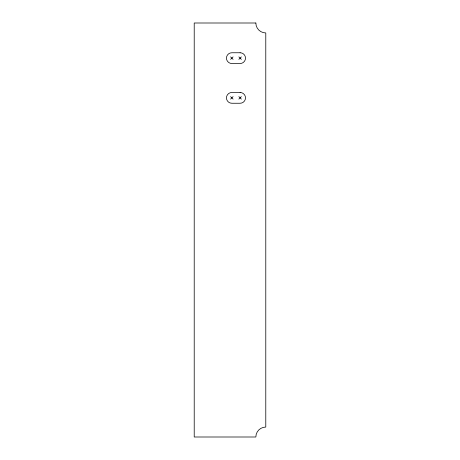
<?xml version="1.0" encoding="UTF-8"?>
<svg xmlns="http://www.w3.org/2000/svg" width="460" height="460" viewBox="0 0 460 460"><rect width="100%" height="100%" fill="white"/><g stroke="black" fill="none" stroke-linecap="round" stroke-linejoin="round"><path stroke-width="0.69" d="M230.598 59.374L233.082 56.89M238.872 59.374L241.356 56.89M230.598 99.113L233.082 96.629M238.872 99.113L241.356 96.629M238.872 56.89L241.356 59.374M230.598 56.89L233.082 59.374M238.872 96.629L241.356 99.113M230.598 96.629L233.082 99.113M255.846 23L194.218 23L194.218 437L255.846 437A9.936 9.936 0 0 1 265.782 427.064L265.782 32.936A9.936 9.936 0 0 1 255.846 23M240.114 52.756L231.84 52.756A5.382 5.382 0 0 0 226.458 58.132A5.382 5.382 0 0 0 231.84 63.514L240.114 63.514A5.382 5.382 0 0 0 245.496 58.132A5.382 5.382 0 0 0 240.114 52.756M240.114 92.489L231.84 92.489A5.382 5.382 0 0 0 226.458 97.871A5.382 5.382 0 0 0 231.84 103.253L240.114 103.253A5.382 5.382 0 0 0 245.496 97.871A5.382 5.382 0 0 0 240.114 92.489"/></g></svg>
